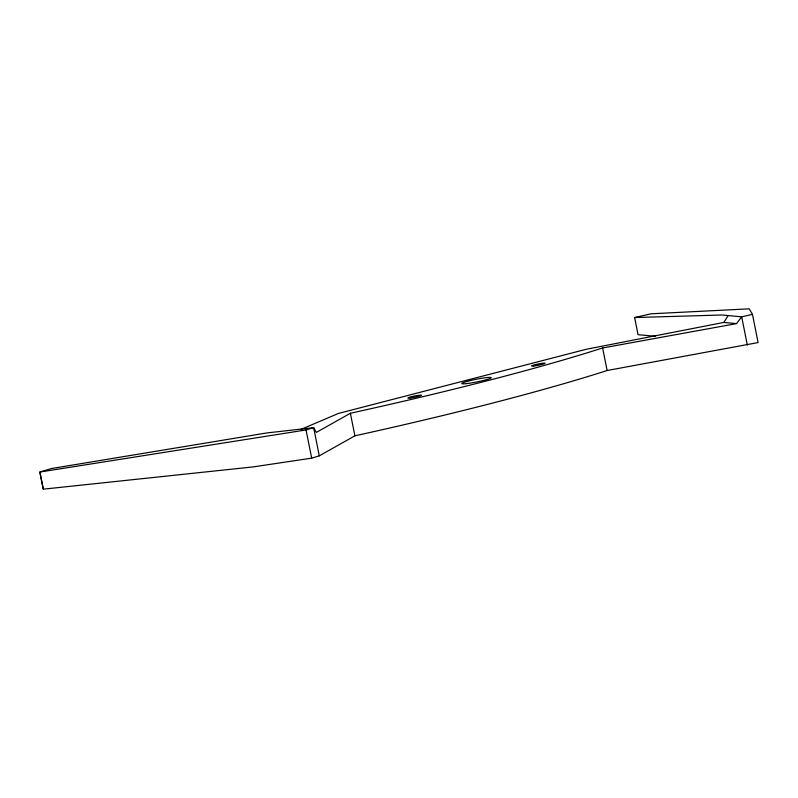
<?xml version="1.0" encoding="UTF-8"?>
<svg xmlns="http://www.w3.org/2000/svg" width="798" height="798" viewBox="0 0 798 798"><rect width="100%" height="100%" fill="white"/><g stroke="black" fill="none" stroke-linecap="round" stroke-linejoin="round"><path stroke-width="1.2" d="M300.666 429.514L338.462 413.434L586.301 349.265L723.866 322.422L728.135 315.549M736.514 323.619L741.691 316.836L752.464 314.372L758.1 342.561L607.128 370.511A454.262 41.167 -11.3 0 1 354.901 435.818L319.28 455.848L311.679 458.152L253.285 466.89L43.321 489.164L40.818 477.164L39.9 472.037L51.441 468.546L266.662 432.965L313.654 427.658L316.377 432.396L350.392 413.264A454.262 41.167 -11.3 0 0 602.62 347.958L736.514 323.619L723.866 322.422M43.321 489.164L39.9 472.037L306.053 429.952L313.654 427.658L319.28 455.848M655.228 336.297L638.051 334.671L634.629 317.544L650.998 313.804L749.222 308.836L752.464 314.372M634.629 317.544L722.27 314.991L741.691 316.836L747.317 345.025M602.62 347.958L607.128 370.511M350.392 413.264L354.901 435.818M306.053 429.952L311.679 458.152M466.621 383.599A15.012 1.357 -11.3 0 0 490.9 378.053A15.012 1.357 -11.3 0 0 471.997 380.187A15.012 1.357 -11.3 0 0 466.621 383.599M410.102 398.002A6.933 0.628 -11.3 0 0 421.304 395.439A6.933 0.628 -11.3 0 0 412.576 396.426A6.933 0.628 -11.3 0 0 410.102 398.002M533.792 365.973A6.933 0.628 -11.3 0 0 544.994 363.419A6.933 0.628 -11.3 0 0 536.266 364.397A6.933 0.628 -11.3 0 0 533.792 365.973"/></g></svg>
